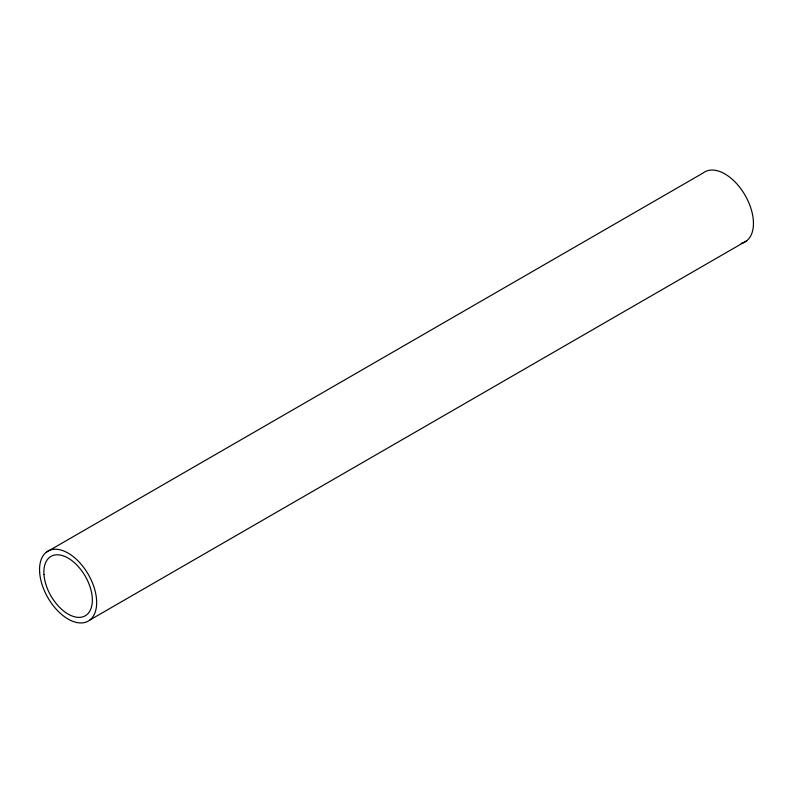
<?xml version="1.0" encoding="UTF-8"?>
<svg xmlns="http://www.w3.org/2000/svg" width="793" height="793" viewBox="0 0 793 793"><rect width="100%" height="100%" fill="white"/><g stroke="black" fill="none" stroke-linecap="round" stroke-linejoin="round"><path stroke-width="1.19" d="M46.351 552.176L703.133 172.993A40.384 23.314 60 0 1 746.064 197.011A40.384 23.314 60 0 1 741.118 243.411M89.867 620.007L746.649 240.824M39.65 572.328A40.384 23.314 60 0 0 84.345 622.594A40.384 23.314 60 0 0 80.341 563.357A40.384 23.314 60 0 0 39.65 572.328M43.952 574.41A34.277 19.785 60 0 0 81.887 617.073A34.277 19.785 60 0 0 78.497 566.797A34.277 19.785 60 0 0 43.952 574.41"/></g></svg>
